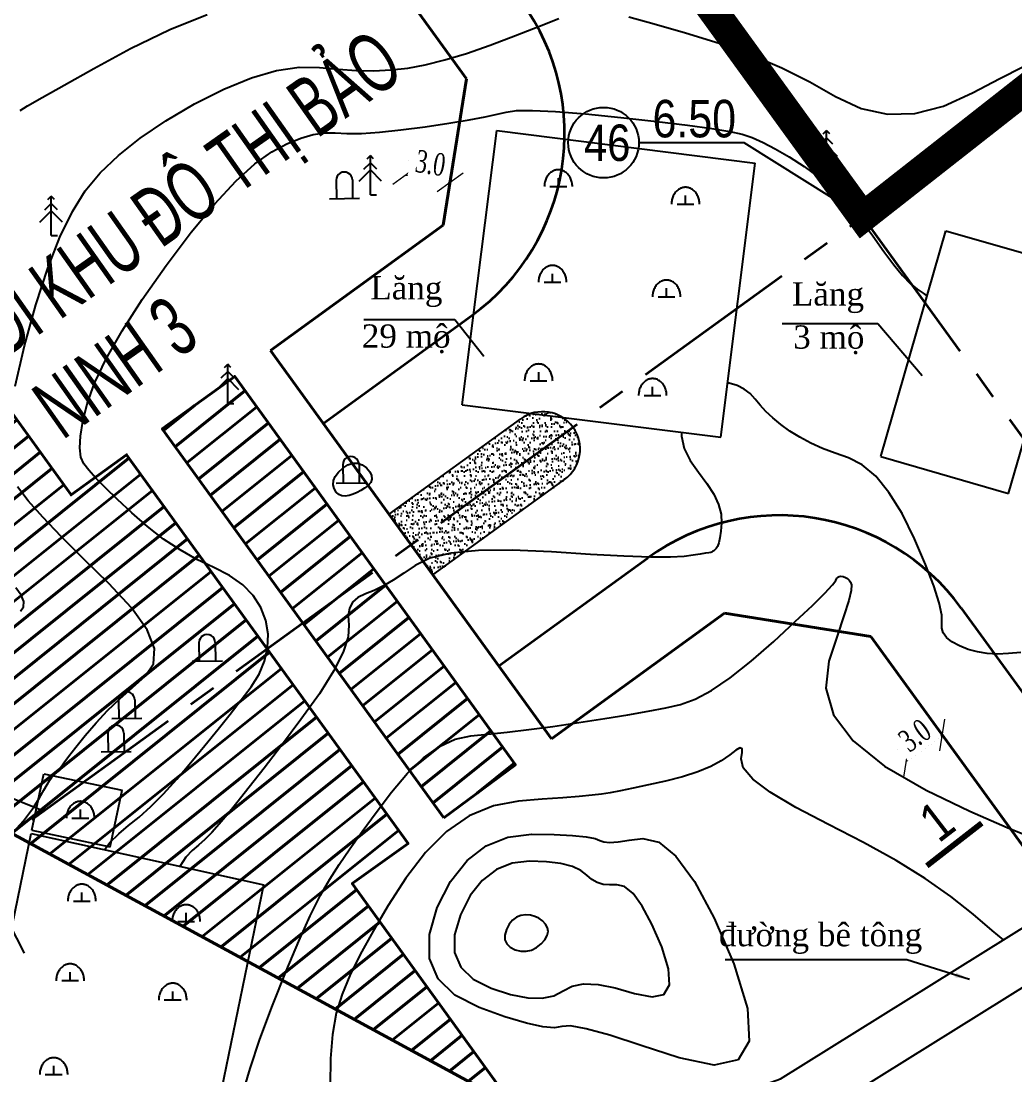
# Model space of a CAD drawing. Extents: x 22709 to 568895, y -41029 to 1932533.
# Drawn here: x 560835.7 to 560902.1, y 1930473.4 to 1930543.8 of the extents above; entities that cross this region are included whole.
import ezdxf

# ---------------------------------------------------------------- set-up
doc = ezdxf.new("R2010")
doc.units = ezdxf.units.MI
doc.header["$MEASUREMENT"] = 0
doc.header["$PDMODE"] = 1
for name, pattern in [('BORDER2', [0.875, 0.25, -0.125, 0.25, -0.125, 0, -0.125]), ('CENTER2', [1.125, 0.75, -0.125, 0.125, -0.125]), ('CONTINOUS', [0]), ('DASHED2', [0.375, 0.25, -0.125])]:
    doc.linetypes.add(name, pattern=pattern)
doc.layers.get('0').update_dxf_attribs({"color": 8, "linetype": 'CONTINUOUS'})
doc.layers.get('DEFPOINTS').update_dxf_attribs({"color": 8, "linetype": 'CONTINUOUS'})
for name, color, linetype in [('1-chieurong', 8, 'CONTINUOUS'), ('1-cotTK', 8, 'CONTINUOUS'), ('1-RANH GIOI QH DX', 8, 'BORDER2'), ('1-toado', 8, 'CONTINUOUS'), ('DIA VAT', 8, 'CONTINOUS'), ('DM CON', 8, 'CONTINUOUS'), ('HO TH', 8, 'CONTINUOUS'), ('lang mo', 8, 'CONTINUOUS'), ('LE DUONG', 8, 'CONTINUOUS'), ('MATCAT', 8, 'CONTINUOUS'), ('MO DL', 8, 'CONTINOUS'), ('PHI LAO', 8, 'CONTINUOUS')]:
    doc.layers.add(name, color=color, linetype=linetype)
for name, color, linetype, lineweight in [('10-TIM', 8, 'CENTER2', 35), ('170170170-MUI TEN', 8, 'CONTINOUS', 20), ('4-LE TRONG', 8, 'CONTINUOUS', 40), ('7-LE NGOAI', 8, 'CONTINUOUS', 35), ('7-TEXT', 8, 'CONTINUOUS', 0), ('84- CX DAI PHAN CACH', 8, 'CONTINUOUS', 50), ('D-S-DÂY ĐIỆN 1.5', 200, 'DASHED2', 40)]:
    doc.layers.add(name, color=color, linetype=linetype, lineweight=lineweight)
doc.styles.add('HELV', font='VHHELS.TTF')
doc.styles.add('HHH', font='VNTIMEI.TTF', dxfattribs={"height": 0.5})
doc.styles.add('K1', font='VHARIALN.TTF', dxfattribs={"height": 250})
doc.styles.add('L1', font='vntimeh.shx', dxfattribs={"width": 0.7})
doc.styles.get("Standard").update_dxf_attribs({"font": 'vntimeh.shx'})
doc.dimstyles.new('chieu rong', dxfattribs={"dimtxt": 1.5, "dimasz": 1.5, "dimexe": 1, "dimexo": 1, "dimgap": 0.3, "dimtad": 1, "dimdec": 1, "dimzin": 0, "dimdsep": 46, "dimtxsty": 'L1', "dimblk": 'OBLIQUE', "dimcen": 1, "dimclrd": 37, "dimclre": 37, "dimclrt": 7, "dimadec": 0, "dimazin": 0, "dimtfac": 1, "dimtdec": 1, "dimtofl": 0, "dimtmove": 2, "dimatfit": 3, "dimldrblk": 'ARCHTICK', "dimfxl": 1, "dimtfill": 1, "dimtolj": 1, "dimtzin": 0, "dimlwd": 5, "dimlwe": 5, "dimarcsym": 0})
doc.dimstyles.get("Standard").update_dxf_attribs({"dimtxt": 0.18, "dimasz": 0.18, "dimexe": 0.18, "dimexo": 0.0625, "dimgap": 0.09, "dimtad": 0, "dimtih": 1, "dimtoh": 1, "dimdec": 4, "dimzin": 0, "dimdsep": 46, "dimtxsty": 'Standard', "dimcen": 0.09, "dimadec": 0, "dimazin": 0, "dimtfac": 1, "dimtdec": 4, "dimtofl": 0, "dimtmove": 0, "dimatfit": 3, "dimfxl": 1, "dimtolj": 1, "dimtzin": 0, "dimarcsym": 0})
pattern_1 = [(45, (0, 0), (-0.44194173824, 0.44194173824), [])]

# ---------------------------------------------------------------- blocks, each defined once
blk = doc.blocks.new('mo dl')
at = {"layer": 'MO DL', "linetype": 'Continuous'}
for p, q in [((567245.326, 1932453.97), (567245.326, 1932452.739)), ((567246.405, 1932453.97), (567246.405, 1932452.739)), ((567244.863, 1932452.739), (567246.868, 1932452.739))]:
    blk.add_line(p, q, dxfattribs=at)
blk.add_ellipse((567245.865, 1932453.97), major_axis=(0.54, 0), ratio=0.999995, start_param=-0.000013, end_param=3.14158, dxfattribs=at)
blk = doc.blocks.new('PL')
at = {"layer": 'PHI LAO', "color": 250, "linetype": 'Continuous'}
blk.add_line((569625.727, 1929989.672), (569626.147, 1929989.672), dxfattribs=at)
for points in [[(569625.508, 1929992.078), (569625.727, 1929992.297)], [(569625.946, 1929992.078), (569625.727, 1929992.297)], [(569625.727, 1929989.672), (569625.727, 1929992.297)], [(569624.977, 1929990.575), (569625.727, 1929991.325)], [(569625.301, 1929991.387), (569625.727, 1929991.813)], [(569626.153, 1929991.387), (569625.727, 1929991.813)], [(569626.477, 1929990.575), (569625.727, 1929991.325)]]:
    blk.add_lwpolyline(points, dxfattribs=at)
blk = doc.blocks.new('MUI TEN')
at = {"layer": '170170170-MUI TEN', "lineweight": 40}
h = blk.add_hatch(dxfattribs=at)
h.set_pattern_fill('ANSI31', color=256, scale=5, style=0)
h.set_pattern_definition(pattern_1)
h.paths.add_polyline_path([(563143.471, 1934865.752), (563145.059, 1934867.194), (563150.826, 1934860.84), (563145.913, 1934877.861), (563129.201, 1934884.665), (563134.968, 1934878.312), (563133.379, 1934876.87)])
h = blk.add_hatch(dxfattribs=at)
h.set_pattern_fill('ANSI31', color=256, scale=5, style=0)
h.set_pattern_definition(pattern_1)
h.paths.add_polyline_path([(563130.291, 1934874.067), (563132.35, 1934875.936), (563142.442, 1934864.818), (563140.383, 1934862.949)])
at = {"layer": '4-LE TRONG'}
blk.add_line((563129.272, 1934873.121), (563139.353, 1934862.014), dxfattribs=at)
at = {"layer": '4-LE TRONG', "flags": 128}
for points in [[(563129.202, 1934884.664), (563145.915, 1934877.861), (563150.826, 1934860.841), (563145.062, 1934867.192), (563143.471, 1934865.75), (563133.372, 1934876.876), (563134.968, 1934878.313), (563129.202, 1934884.664)], [(563132.349, 1934875.954), (563130.302, 1934874.056), (563140.378, 1934862.944), (563142.45, 1934864.824), (563132.349, 1934875.954)]]:
    blk.add_lwpolyline(points, dxfattribs=at)
blk = doc.blocks.new('cvnfgj')
at = {"layer": '1-cotTK', "lineweight": -3}
h = blk.add_hatch(dxfattribs=at)
h.set_pattern_fill('ANSI31', scale=0.1, style=0)
h.set_pattern_definition([(45, (561075.492941, 1927460.097698), (-0.008838834765, 0.008838834765), [])])
edge = h.paths.add_edge_path()
edge.add_arc((568402.561, 1930175.794), 0.43, 0, 360)
at = {"layer": '1-cotTK', "color": 7, "lineweight": -3}
blk.add_circle((568402.561, 1930175.794, -28.474), 0.43, dxfattribs=at)
blk = doc.blocks.new('_Oblique')
at = {"color": 0, "linetype": 'ByBlock', "lineweight": -2}
blk.add_line((-0.5, -0.5), (0.5, 0.5), dxfattribs=at)
blk = doc.blocks.new('*D80')
at = {"layer": '1-chieurong', "color": 37, "lineweight": 5, "transparency": 16777216}
for p, q in [((568252.423, 1930484.421), (568252.423, 1930484.421)), ((568250.581, 1930481.85), (568253.01, 1930483.611)), ((568249.994, 1930482.66), (568249.994, 1930482.66))]:
    blk.add_line(p, q, dxfattribs=at)
at = {"layer": '1-chieurong', "color": 37, "lineweight": 5, "transparency": 16777216, "xscale": 1.5, "yscale": 1.5, "zscale": 1.5}
for p, rotation in [((568253.01, 1930483.611), 35.94216199228197), ((568250.581, 1930481.85), 215.942161992282)]:
    blk.add_blockref('_Oblique', p, dxfattribs=dict(at, rotation=rotation))
at = {"layer": '1-chieurong', "color": 7, "lineweight": -3, "transparency": 16777216, "insert": (568251.179, 1930483.581), "char_height": 1.5, "attachment_point": 5, "rotation": 35.94216, "style": 'L1', "bg_fill": 3, "box_fill_scale": 1.25, "bg_fill_color": 9, "bg_fill_true_color": 13158600, "bg_fill_transparency": 0}
blk.add_mtext('\\A1;3.0', dxfattribs=at)
at = {"layer": 'DEFPOINTS', "color": 0, "lineweight": -3, "transparency": 16777216}
for p in [(568253.01, 1930483.611), (568253.01, 1930483.611), (568250.581, 1930481.85)]:
    blk.add_point(p, dxfattribs=at)
blk = doc.blocks.new('_ARCHTICK')
at = {"color": 0, "linetype": 'ByBlock', "const_width": 0.15}
blk.add_lwpolyline([(-0.5, -0.5), (0.5, 0.5)], dxfattribs=at)
blk = doc.blocks.new('*D120')
at = {"layer": '1-chieurong', "color": 37, "lineweight": 5, "transparency": 16777216}
for p, q in [((568217.337, 1930521.988), (568217.337, 1930521.988)), ((568220.3, 1930521.515), (568220.3, 1930521.515)), ((568217.18, 1930521), (568220.143, 1930520.528))]:
    blk.add_line(p, q, dxfattribs=at)
at = {"layer": '1-chieurong', "color": 37, "lineweight": 5, "transparency": 16777216, "xscale": 1.5, "yscale": 1.5, "zscale": 1.5}
for p, rotation in [((568217.18, 1930521), 170.9421619895109), ((568220.143, 1930520.528), 350.9421619895109)]:
    blk.add_blockref('_Oblique', p, dxfattribs=dict(at, rotation=rotation))
at = {"layer": '1-chieurong', "color": 7, "lineweight": -3, "transparency": 16777216, "insert": (568218.827, 1930521.801), "char_height": 1.5, "attachment_point": 5, "rotation": 350.94216, "style": 'L1', "bg_fill": 3, "box_fill_scale": 1.25, "bg_fill_color": 9, "bg_fill_true_color": 13158600, "bg_fill_transparency": 0}
blk.add_mtext('\\A1;3.0', dxfattribs=at)
at = {"layer": 'DEFPOINTS', "color": 0, "lineweight": -3, "transparency": 16777216}
for p in [(568217.18, 1930521), (568220.143, 1930520.528), (568220.143, 1930520.528)]:
    blk.add_point(p, dxfattribs=at)
blk = doc.blocks.new('tmb')
at = {"layer": '84- CX DAI PHAN CACH', "lineweight": -3}
h = blk.add_hatch(dxfattribs=at)
h.set_pattern_fill('AR-SAND', color=256, scale=0.3, style=0)
h.set_pattern_definition([(37.5, (561075.49294, 1927460.0977), (-0.018898007, 0.57804713), [0, -0.456, 0, -0.51, 0, -0.4875]), (7.5, (561075.49294, 1927460.0977), (0.53093301, 0.84664382), [0, -0.246, 0, -0.411, 0, -0.1575]), (327.5, (561075.12394, 1927460.0977), (0.93424256, 0.001697716), [0, -0.15, 0, -0.54, 0, -0.705]), (317.5, (561075.12394, 1927460.0977), (0.90183798, 0.26330267), [0, -0.075, 0, -0.354, 0, -0.405])])
h.paths.add_polyline_path([(568224.854, 1930504.726), (568216.058, 1930498.349), (568218.99, 1930494.299), (568227.789, 1930500.678, 1)])
at = {"layer": '1-cotTK', "lineweight": -3, "ltscale": 15, "flags": 128}
blk.add_lwpolyline([(568247.697, 1930518.199), (568239.787, 1930523.167), (568232.745, 1930523.167)], dxfattribs=at)
at = {"layer": '1-RANH GIOI QH DX', "linetype": 'DASHED2', "ltscale": 30, "const_width": 2}
blk.add_lwpolyline([(568411.678, 1930949.543), (568385.601, 1930982.494), (568352.821, 1931025.773), (568320.86, 1931069.918), (568234.454, 1931189.276), (567924.026, 1930964.64), (568247.697, 1930518.199), (568559.192, 1930762.669), (568544.947, 1930780.727), (568483.932, 1930858.072), (568469.374, 1930876.529)], close=True, dxfattribs=at)
at = {"layer": '1-toado'}
blk.add_circle((568230.388, 1930523.167), 2.357, dxfattribs=at)
at = {"layer": '10-TIM', "ltscale": 15}
for p, q in [((567930.626, 1930955.536), (568276.416, 1930478.587)), ((568247.697, 1930518.199), (568583.134, 1930781.459)), ((568192.195, 1930477.96), (568247.697, 1930518.199))]:
    blk.add_line(p, q, dxfattribs=at)
at = {"layer": '4-LE TRONG'}
for p, q in [((568172.598, 1930594.525), (568221.243, 1930527.428)), ((568221.243, 1930527.428), (568219.684, 1930517.652)), ((568208.143, 1930509.285), (568219.684, 1930517.652)), ((568226.905, 1930483.362), (568238.467, 1930491.745)), ((568238.467, 1930491.745), (568248.243, 1930490.186)), ((568248.243, 1930490.186), (568263.462, 1930469.195))]:
    blk.add_line(p, q, dxfattribs=at)
at = {"layer": '7-LE NGOAI'}
for p, q in [((568211.661, 1930504.425), (568221.587, 1930511.621)), ((568223.387, 1930488.223), (568233.326, 1930495.429))]:
    blk.add_line(p, q, dxfattribs=at)
at = {"layer": '7-LE NGOAI', "lineweight": -3}
for p, q in [((568216.058, 1930498.349), (568224.854, 1930504.726)), ((568218.99, 1930494.299), (568227.789, 1930500.678))]:
    blk.add_line(p, q, dxfattribs=at)
at = {"layer": '7-LE NGOAI', "ltscale": 0.5}
blk.add_line((568254.275, 1930492.089), (568268.32, 1930472.717), dxfattribs=at)
at = {"layer": '7-LE NGOAI'}
blk.add_arc((568212.782, 1930523.765), 15, 305.94216, 35.94216, dxfattribs=at)
at = {"layer": '7-LE NGOAI', "lineweight": -3}
blk.add_arc((568226.321, 1930502.702), 2.5, 305.94216, 125.94216, dxfattribs=at)
at = {"layer": '7-LE NGOAI', "ltscale": 0.5}
blk.add_arc((568242.131, 1930483.284), 15, 35.94216, 125.94216, dxfattribs=at)
at = {"layer": 'DM CON'}
for points, elevation in [([(568191.449, 1930491.881), (568191.646, 1930492.167), (568191.667, 1930492.52), (568191.499, 1930492.946), (568191.141, 1930493.448)], 8), ([(568191.417, 1930525.318), (568191.913, 1930525.619), (568192.884, 1930526.179), (568194.365, 1930527.013), (568196.352, 1930528.118), (568198.798, 1930529.448), (568201.414, 1930530.736), (568203.913, 1930531.717)], 8), ([(568190.528, 1930476.653), (568191.65, 1930477.889), (568192.32, 1930478.779), (568192.713, 1930479.425), (568193.005, 1930479.931), (568193.229, 1930480.315), (568193.388, 1930480.581), (568193.491, 1930480.738), (568193.567, 1930480.835), (568193.649, 1930480.922), (568193.741, 1930481.006), (568193.844, 1930481.091), (568193.954, 1930481.173), (568194.052, 1930481.246), (568194.117, 1930481.302), (568194.147, 1930481.34), (568194.143, 1930481.363), (568194.118, 1930481.384), (568194.154, 1930481.485), (568194.329, 1930481.748), (568194.656, 1930482.186), (568195.138, 1930482.799), (568195.766, 1930483.572), (568196.491, 1930484.416), (568197.267, 1930485.241), (568198.082, 1930486.032), (568198.929, 1930486.79), (568199.763, 1930487.533), (568200.337, 1930488.367), (568200.399, 1930489.397), (568199.909, 1930490.642), (568198.869, 1930492.1), (568197.337, 1930493.74), (568195.656, 1930495.387), (568194.166, 1930496.867), (568192.927, 1930498.15), (568191.95, 1930499.239), (568191.236, 1930500.179)], 8.5), ([(568191.088, 1930506.906), (568191.709, 1930509.606), (568192.472, 1930512.344), (568193.27, 1930514.782), (568194.082, 1930516.863), (568194.911, 1930518.581), (568195.77, 1930519.96), (568196.76, 1930521.155), (568197.98, 1930522.318), (568199.444, 1930523.474), (568201.151, 1930524.626), (568203.072, 1930525.754), (568205.035, 1930526.748), (568206.869, 1930527.497), (568208.544, 1930527.982), (568210.056, 1930528.204), (568211.415, 1930528.186), (568212.672, 1930528.068), (568213.882, 1930527.989), (568215.054, 1930527.974), (568216.191, 1930528.026), (568217.308, 1930528.151), (568218.48, 1930528.366), (568219.784, 1930528.691), (568221.232, 1930529.129), (568222.821, 1930529.676), (568224.515, 1930530.316), (568226.107, 1930530.945), (568227.391, 1930531.459)], 8.5), ([(568232.076, 1930531.577), (568233.767, 1930531.107), (568235.865, 1930530.514), (568238.119, 1930529.816), (568240.273, 1930529.032), (568242.287, 1930528.166), (568244.154, 1930527.224), (568245.89, 1930526.246), (568247.59, 1930525.451), (568249.349, 1930525.062), (568251.182, 1930525.114), (568253.088, 1930525.606), (568255.038, 1930526.486), (568256.861, 1930527.459), (568258.389, 1930528.224)], 8.5), ([(568197.051, 1930475.954), (568197.419, 1930476.425), (568198.002, 1930477.016), (568198.654, 1930477.557), (568199.371, 1930478.135), (568200.148, 1930478.838), (568200.986, 1930479.68), (568201.881, 1930480.661), (568202.826, 1930481.766), (568203.765, 1930482.906), (568204.644, 1930483.992), (568205.454, 1930485.007), (568206.191, 1930485.951), (568206.848, 1930486.829), (568207.383, 1930487.682), (568207.753, 1930488.547), (568207.952, 1930489.433), (568207.977, 1930490.338), (568207.827, 1930491.255), (568207.498, 1930492.136), (568206.984, 1930492.933), (568206.285, 1930493.64), (568205.403, 1930494.256), (568204.353, 1930494.796), (568203.223, 1930495.341), (568202.099, 1930495.971), (568200.996, 1930496.7), (568199.919, 1930497.528), (568198.878, 1930498.438), (568197.928, 1930499.333), (568197.127, 1930500.116), (568196.483, 1930500.77), (568195.999, 1930501.297), (568195.67, 1930501.719), (568195.478, 1930502.169), (568195.405, 1930502.778), (568195.448, 1930503.57), (568195.608, 1930504.549), (568195.898, 1930505.721), (568196.392, 1930507.107), (568197.163, 1930508.73), (568198.225, 1930510.593), (568199.573, 1930512.688), (568201.176, 1930514.973), (568202.851, 1930517.19), (568204.414, 1930519.082), (568205.833, 1930520.605), (568207.104, 1930521.754), (568208.23, 1930522.547), (568209.241, 1930523.083), (568210.162, 1930523.464), (568211.001, 1930523.708), (568211.762, 1930523.82), (568212.467, 1930523.814), (568213.246, 1930523.777), (568214.227, 1930523.791), (568215.431, 1930523.871), (568216.857, 1930524.019), (568218.469, 1930524.229), (568220.055, 1930524.462), (568221.404, 1930524.683), (568222.481, 1930524.883), (568223.289, 1930525.062), (568223.881, 1930525.213), (568224.564, 1930525.311), (568225.649, 1930525.325), (568227.187, 1930525.252), (568229.175, 1930525.092), (568231.552, 1930524.854), (568233.948, 1930524.586), (568235.991, 1930524.335), (568237.62, 1930524.111), (568238.829, 1930523.913), (568239.656, 1930523.73), (568240.32, 1930523.507), (568241.042, 1930523.185), (568241.858, 1930522.755), (568242.775, 1930522.215), (568243.78, 1930521.567), (568244.807, 1930520.818), (568245.789, 1930519.977), (568246.713, 1930519.046), (568247.577, 1930518.028), (568248.381, 1930516.942), (568249.116, 1930515.901), (568249.776, 1930515.013), (568250.36, 1930514.299), (568250.87, 1930513.758), (568251.323, 1930513.377), (568251.809, 1930513.071), (568252.008, 1930512.968)], 9), ([(568258.256, 1930489.111), (568257.424, 1930489.046), (568256.696, 1930489.018), (568256.011, 1930489.053), (568255.358, 1930489.157), (568254.737, 1930489.329), (568254.155, 1930489.566), (568253.658, 1930489.842), (568253.292, 1930490.133), (568253.065, 1930490.436), (568252.972, 1930490.753), (568252.991, 1930491.106), (568252.984, 1930491.625), (568252.81, 1930492.437), (568252.447, 1930493.564), (568251.893, 1930495.001), (568251.16, 1930496.702), (568250.321, 1930498.396), (568249.451, 1930499.811), (568248.562, 1930500.902), (568247.658, 1930501.664), (568246.743, 1930502.125), (568245.85, 1930502.436), (568245.008, 1930502.754), (568244.222, 1930503.104), (568243.494, 1930503.491), (568242.825, 1930503.912), (568242.221, 1930504.348), (568241.689, 1930504.782), (568241.23, 1930505.21), (568240.842, 1930505.63), (568240.514, 1930506.039), (568240.184, 1930506.408), (568239.79, 1930506.71), (568239.32, 1930506.942), (568238.776, 1930507.1), (568238.671, 1930507.113)], 9.5), ([(568235.59, 1930503.821), (568235.589, 1930503.558), (568235.781, 1930502.746), (568236.165, 1930501.947), (568236.718, 1930501.163), (568237.296, 1930500.405), (568237.754, 1930499.684), (568238.069, 1930498.999), (568238.238, 1930498.354), (568238.269, 1930497.752), (568238.223, 1930497.219), (568238.158, 1930496.782), (568238.083, 1930496.444), (568238.001, 1930496.205), (568237.913, 1930496.061), (568237.826, 1930495.974), (568237.746, 1930495.909), (568237.675, 1930495.86), (568237.611, 1930495.827), (568237.545, 1930495.805), (568237.425, 1930495.783), (568237.196, 1930495.746), (568236.85, 1930495.692), (568236.381, 1930495.622), (568235.765, 1930495.542), (568234.86, 1930495.485), (568233.526, 1930495.486), (568231.741, 1930495.55), (568229.512, 1930495.674), (568226.901, 1930495.844), (568224.282, 1930495.964), (568222.025, 1930495.941), (568220.194, 1930495.758), (568218.795, 1930495.417), (568217.801, 1930494.935), (568217.041, 1930494.412), (568216.346, 1930493.952), (568215.688, 1930493.57), (568215.063, 1930493.268), (568214.477, 1930493.034), (568213.981, 1930492.795), (568213.623, 1930492.477), (568213.411, 1930492.068), (568213.341, 1930491.563), (568213.379, 1930490.952), (568213.331, 1930490.167), (568213.002, 1930489.146), (568212.361, 1930487.876), (568211.408, 1930486.363), (568210.177, 1930484.642), (568208.876, 1930482.919), (568207.711, 1930481.401), (568206.719, 1930480.124), (568205.904, 1930479.09), (568205.256, 1930478.29), (568204.714, 1930477.652), (568204.218, 1930477.108), (568203.756, 1930476.643), (568203.327, 1930476.252), (568202.922, 1930475.907), (568202.498, 1930475.449), (568202.092, 1930474.841)], 9.5), ([(568206.312, 1930459.753), (568206.775, 1930461.34), (568207.438, 1930463.29), (568208.283, 1930465.554), (568209.189, 1930467.838), (568210.035, 1930469.85), (568210.801, 1930471.543), (568211.485, 1930472.911), (568212.102, 1930473.987), (568212.73, 1930474.956), (568213.448, 1930476.004), (568214.271, 1930477.163), (568215.198, 1930478.433), (568216.222, 1930479.787), (568217.294, 1930481.061), (568218.364, 1930482.09), (568219.423, 1930482.846), (568220.474, 1930483.328), (568221.527, 1930483.559), (568222.658, 1930483.673), (568223.941, 1930483.804), (568225.387, 1930483.975), (568226.995, 1930484.19), (568228.739, 1930484.444), (568230.465, 1930484.711), (568232.019, 1930484.964), (568233.377, 1930485.2), (568234.538, 1930485.42), (568235.528, 1930485.646), (568236.496, 1930485.995), (568237.592, 1930486.585), (568238.841, 1930487.434), (568240.241, 1930488.539), (568241.76, 1930489.863), (568243.194, 1930491.181), (568244.344, 1930492.27), (568245.174, 1930493.092), (568245.684, 1930493.643), (568245.897, 1930493.938), (568245.962, 1930494.078), (568246.028, 1930494.161), (568246.119, 1930494.206), (568246.239, 1930494.214), (568246.386, 1930494.187), (568246.539, 1930494.131), (568246.676, 1930494.052), (568246.794, 1930493.948), (568246.891, 1930493.817), (568246.956, 1930493.636), (568246.934, 1930493.271), (568246.766, 1930492.59), (568246.445, 1930491.571), (568245.982, 1930490.214), (568245.444, 1930488.548), (568245.233, 1930486.737), (568245.748, 1930484.949), (568247.055, 1930483.212), (568249.15, 1930481.535), (568251.938, 1930479.937), (568254.855, 1930478.533), (568257.338, 1930477.436), (568259.292, 1930476.664)], 10.5), ([(568257.106, 1930469.94), (568256.351, 1930470.564), (568255.073, 1930471.644), (568253.59, 1930472.822), (568251.876, 1930474.02), (568249.928, 1930475.226), (568247.754, 1930476.435), (568245.411, 1930477.637), (568243.224, 1930478.774), (568241.519, 1930479.787), (568240.351, 1930480.666), (568239.721, 1930481.409), (568239.581, 1930482.012), (568239.647, 1930482.449), (568239.636, 1930482.695), (568239.497, 1930482.746), (568239.223, 1930482.605), (568238.811, 1930482.287), (568238.253, 1930481.887), (568237.542, 1930481.501), (568236.677, 1930481.145), (568235.663, 1930480.821), (568234.521, 1930480.53), (568233.382, 1930480.276), (568232.376, 1930480.063), (568231.523, 1930479.891), (568230.824, 1930479.76), (568230.248, 1930479.666), (568229.621, 1930479.589), (568228.768, 1930479.51), (568227.66, 1930479.425), (568226.296, 1930479.329), (568224.702, 1930479.195), (568223.026, 1930478.871), (568221.418, 1930478.205), (568219.905, 1930477.171), (568218.492, 1930475.772), (568217.184, 1930474.046), (568216.008, 1930472.216), (568214.991, 1930470.506), (568214.138, 1930468.954), (568213.45, 1930467.561), (568212.922, 1930466.304), (568212.538, 1930465.037), (568212.28, 1930463.612), (568212.143, 1930462.007), (568212.122, 1930460.222)], 11)]:
    blk.add_lwpolyline(points, dxfattribs=dict(at, elevation=elevation))
for points, elevation in [([(568213.314, 1930501.648), (568213.647, 1930501.762), (568213.966, 1930501.765), (568214.268, 1930501.655), (568214.547, 1930501.444), (568214.767, 1930501.184), (568214.891, 1930500.932), (568214.913, 1930500.696), (568214.834, 1930500.479), (568214.66, 1930500.28), (568214.43, 1930500.102), (568214.183, 1930499.944), (568213.927, 1930499.808), (568213.662, 1930499.693), (568213.392, 1930499.605), (568213.133, 1930499.562), (568212.902, 1930499.585), (568212.7, 1930499.678), (568212.53, 1930499.839), (568212.396, 1930500.066), (568212.326, 1930500.329), (568212.347, 1930500.602), (568212.464, 1930500.879), (568212.675, 1930501.158), (568212.974, 1930501.43)], 9), ([(568234.075, 1930476.449), (568235.223, 1930475.51), (568236.457, 1930473.818), (568237.766, 1930471.383), (568239.079, 1930468.325), (568239.997, 1930465.352), (568240.119, 1930463.174), (568239.379, 1930461.909), (568237.783, 1930461.563), (568235.431, 1930462.054), (568232.91, 1930462.886), (568230.812, 1930463.562), (568229.234, 1930463.996), (568228.184, 1930464.179), (568227.6, 1930464.14), (568227.11, 1930464.063), (568226.343, 1930464.129), (568225.237, 1930464.37), (568223.791, 1930464.793), (568222.07, 1930465.404), (568220.456, 1930466.237), (568219.332, 1930467.328), (568218.762, 1930468.681), (568218.753, 1930470.287), (568219.279, 1930472.1), (568220.175, 1930473.839), (568221.278, 1930475.224), (568222.557, 1930476.208), (568224.003, 1930476.787), (568225.579, 1930476.987), (568227.08, 1930476.971), (568228.305, 1930476.902), (568229.218, 1930476.808), (568229.819, 1930476.695), (568230.144, 1930476.571), (568230.399, 1930476.473), (568230.792, 1930476.443), (568231.359, 1930476.483), (568232.104, 1930476.586), (568233.022, 1930476.691)], 11.5), ([(568224.291, 1930475.046), (568223.229, 1930474.622), (568222.289, 1930473.901), (568221.48, 1930472.884), (568220.822, 1930471.607), (568220.436, 1930470.277), (568220.442, 1930469.097), (568220.861, 1930468.105), (568221.687, 1930467.305), (568222.878, 1930466.699), (568224.179, 1930466.287), (568225.333, 1930466.068), (568226.298, 1930466.041), (568227.072, 1930466.201), (568227.68, 1930466.522), (568228.287, 1930466.839), (568229.058, 1930466.991), (568230.018, 1930466.952), (568231.166, 1930466.724), (568232.457, 1930466.354), (568233.629, 1930466.118), (568234.42, 1930466.291), (568234.786, 1930466.917), (568234.726, 1930467.996), (568234.272, 1930469.467), (568233.622, 1930470.98), (568232.974, 1930472.186), (568232.363, 1930473.023), (568231.794, 1930473.489), (568231.268, 1930473.615), (568230.787, 1930473.597), (568230.351, 1930473.633), (568229.958, 1930473.755), (568229.608, 1930473.968), (568229.281, 1930474.261), (568228.88, 1930474.569), (568228.303, 1930474.826), (568227.535, 1930475.02), (568226.577, 1930475.146), (568225.451, 1930475.188)], 12), ([(568224.864, 1930471.568), (568224.571, 1930471.452), (568224.312, 1930471.253), (568224.09, 1930470.973), (568223.908, 1930470.622), (568223.802, 1930470.255), (568223.804, 1930469.93), (568223.919, 1930469.657), (568224.147, 1930469.438), (568224.479, 1930469.274), (568224.858, 1930469.181), (568225.229, 1930469.173), (568225.582, 1930469.251), (568225.914, 1930469.416), (568226.219, 1930469.659), (568226.466, 1930469.94), (568226.621, 1930470.218), (568226.678, 1930470.487), (568226.638, 1930470.744), (568226.506, 1930470.987), (568226.309, 1930471.201), (568226.074, 1930471.372), (568225.807, 1930471.497), (568225.509, 1930471.575), (568225.186, 1930471.604)], 13)]:
    blk.add_lwpolyline(points, close=True, dxfattribs=dict(at, elevation=elevation))
at = {"layer": 'HO TH', "linetype": 'Continuous'}
for p, q in [((568212.976, 1930501.661, 8.949), (568212.994, 1930500.429, 8.949)), ((568214.055, 1930501.677, 8.949), (568214.073, 1930500.445, 8.949)), ((568212.531, 1930500.423, 8.949), (568214.536, 1930500.452, 8.949)), ((568203.366, 1930489.773, 8.608), (568203.384, 1930488.541, 8.608)), ((568204.446, 1930489.789, 8.608), (568204.464, 1930488.557, 8.608)), ((568202.922, 1930488.535, 8.608), (568204.927, 1930488.564, 8.608)), ((568198, 1930485.947), (568198.018, 1930484.716)), ((568199.079, 1930485.963), (568199.097, 1930484.732)), ((568197.555, 1930484.709), (568199.56, 1930484.738)), ((568197.275, 1930483.72), (568197.293, 1930482.489)), ((568198.355, 1930483.736), (568198.373, 1930482.505)), ((568196.831, 1930482.482), (568198.836, 1930482.511))]:
    blk.add_line(p, q, dxfattribs=at)
for centre in [(568213.516, 1930501.669, 8.949), (568203.906, 1930489.781, 8.608), (568198.54, 1930485.955), (568197.815, 1930483.728)]:
    blk.add_ellipse(centre, major_axis=(0.54, 0.008), ratio=0.999995, start_param=-0.000013, end_param=3.14158, dxfattribs=at)
at = {"layer": 'lang mo'}
for p, q in [((568220.955, 1930505.663, 9.121), (568223.26, 1930523.982, 9.121)), ((568223.26, 1930523.982, 9.121), (568240.52, 1930521.81, 9.141)), ((568238.215, 1930503.491, 9.141), (568240.52, 1930521.81, 9.141)), ((568227.371, 1930520.236), (568227.371, 1930520.806)), ((568226.801, 1930520.236), (568227.926, 1930520.236)), ((568235.863, 1930519.066), (568235.863, 1930519.636)), ((568235.293, 1930519.066), (568236.418, 1930519.066)), ((568248.898, 1930502.2, 9.413), (568253.255, 1930517.285, 8.821)), ((568253.255, 1930517.285, 8.821), (568261.79, 1930514.82, 8.821)), ((568226.981, 1930513.849), (568226.981, 1930514.419)), ((568257.433, 1930499.735, 9.413), (568261.79, 1930514.82, 8.821)), ((568226.411, 1930513.849), (568227.536, 1930513.849)), ((568234.024, 1930512.874), (568235.149, 1930512.874)), ((568234.594, 1930512.874), (568234.594, 1930513.444)), ((568226.054, 1930507.267), (568226.054, 1930507.837)), ((568225.484, 1930507.267), (568226.609, 1930507.267)), ((568233.667, 1930506.292), (568233.667, 1930506.862)), ((568233.097, 1930506.292), (568234.222, 1930506.292)), ((568220.955, 1930505.663, 9.121), (568238.215, 1930503.491, 9.141)), ((568248.898, 1930502.2, 9.413), (568257.433, 1930499.735, 9.413)), ((568192.21, 1930477.255), (568193.008, 1930481.026)), ((568193.008, 1930481.026), (568198.24, 1930479.919)), ((568197.442, 1930476.148), (568198.24, 1930479.919)), ((568195.455, 1930478.062), (568195.455, 1930478.632)), ((568194.885, 1930478.062), (568196.01, 1930478.062)), ((568188.701, 1930460.244), (568192.153, 1930477.035)), ((568192.153, 1930477.035), (568207.688, 1930473.606)), ((568192.21, 1930477.255), (568197.442, 1930476.148)), ((568204.236, 1930456.815), (568207.688, 1930473.606)), ((568195.548, 1930472.526), (568195.548, 1930473.096)), ((568194.978, 1930472.526), (568196.103, 1930472.526)), ((568202.517, 1930471.157), (568202.517, 1930471.727)), ((568201.947, 1930471.157), (568203.072, 1930471.157)), ((568194.765, 1930467.206), (568194.765, 1930467.776)), ((568194.195, 1930467.206), (568195.32, 1930467.206)), ((568201.616, 1930465.916), (568201.616, 1930466.486)), ((568201.046, 1930465.916), (568202.171, 1930465.916)), ((568193.668, 1930460.94), (568193.668, 1930461.51)), ((568193.098, 1930460.94), (568194.223, 1930460.94))]:
    blk.add_line(p, q, dxfattribs=at)
for points in [[(568228.306, 1930520.232), (568228.304, 1930520.306), (568228.298, 1930520.379), (568228.288, 1930520.452), (568228.274, 1930520.523), (568228.257, 1930520.593), (568228.235, 1930520.663), (568228.21, 1930520.729), (568228.181, 1930520.794), (568228.148, 1930520.857), (568228.113, 1930520.917), (568228.074, 1930520.973), (568228.032, 1930521.028), (568227.987, 1930521.078), (568227.94, 1930521.124), (568227.889, 1930521.168), (568227.838, 1930521.206), (568227.784, 1930521.241), (568227.727, 1930521.272), (568227.685, 1930521.291), (568227.641, 1930521.309), (568227.597, 1930521.323), (568227.552, 1930521.336), (568227.506, 1930521.345), (568227.461, 1930521.352), (568227.415, 1930521.356), (568227.369, 1930521.357), (568227.323, 1930521.356), (568227.277, 1930521.352), (568227.231, 1930521.345), (568227.186, 1930521.336), (568227.14, 1930521.323), (568227.096, 1930521.309), (568227.052, 1930521.291), (568227.01, 1930521.272), (568226.953, 1930521.241), (568226.899, 1930521.206), (568226.848, 1930521.168), (568226.797, 1930521.124), (568226.75, 1930521.078), (568226.706, 1930521.028), (568226.663, 1930520.973), (568226.624, 1930520.917), (568226.589, 1930520.857), (568226.556, 1930520.794), (568226.528, 1930520.729), (568226.503, 1930520.663), (568226.481, 1930520.593), (568226.463, 1930520.523), (568226.449, 1930520.452), (568226.439, 1930520.379), (568226.433, 1930520.306), (568226.431, 1930520.232)], [(568236.797, 1930519.062), (568236.795, 1930519.136), (568236.789, 1930519.209), (568236.779, 1930519.282), (568236.766, 1930519.353), (568236.748, 1930519.423), (568236.726, 1930519.493), (568236.701, 1930519.559), (568236.672, 1930519.624), (568236.639, 1930519.687), (568236.604, 1930519.746), (568236.565, 1930519.803), (568236.523, 1930519.858), (568236.479, 1930519.907), (568236.431, 1930519.954), (568236.381, 1930519.997), (568236.329, 1930520.036), (568236.275, 1930520.071), (568236.219, 1930520.101), (568236.176, 1930520.121), (568236.133, 1930520.138), (568236.088, 1930520.153), (568236.043, 1930520.165), (568235.998, 1930520.175), (568235.952, 1930520.182), (568235.906, 1930520.186), (568235.86, 1930520.187), (568235.814, 1930520.186), (568235.768, 1930520.182), (568235.722, 1930520.175), (568235.677, 1930520.165), (568235.632, 1930520.153), (568235.587, 1930520.138), (568235.544, 1930520.121), (568235.501, 1930520.101), (568235.445, 1930520.071), (568235.391, 1930520.036), (568235.339, 1930519.997), (568235.289, 1930519.954), (568235.241, 1930519.907), (568235.197, 1930519.858), (568235.155, 1930519.803), (568235.116, 1930519.746), (568235.08, 1930519.687), (568235.048, 1930519.624), (568235.019, 1930519.559), (568234.994, 1930519.493), (568234.972, 1930519.423), (568234.954, 1930519.353), (568234.94, 1930519.282), (568234.93, 1930519.209), (568234.924, 1930519.136), (568234.922, 1930519.062)], [(568227.916, 1930513.845), (568227.914, 1930513.918), (568227.908, 1930513.992), (568227.898, 1930514.064), (568227.884, 1930514.136), (568227.866, 1930514.206), (568227.844, 1930514.276), (568227.819, 1930514.342), (568227.79, 1930514.407), (568227.758, 1930514.47), (568227.722, 1930514.529), (568227.684, 1930514.586), (568227.641, 1930514.64), (568227.597, 1930514.69), (568227.55, 1930514.737), (568227.499, 1930514.78), (568227.448, 1930514.819), (568227.393, 1930514.854), (568227.337, 1930514.884), (568227.294, 1930514.904), (568227.251, 1930514.921), (568227.206, 1930514.936), (568227.161, 1930514.948), (568227.116, 1930514.958), (568227.07, 1930514.965), (568227.024, 1930514.969), (568226.978, 1930514.97), (568226.932, 1930514.969), (568226.886, 1930514.965), (568226.841, 1930514.958), (568226.795, 1930514.948), (568226.75, 1930514.936), (568226.706, 1930514.921), (568226.662, 1930514.904), (568226.619, 1930514.884), (568226.563, 1930514.854), (568226.509, 1930514.819), (568226.457, 1930514.78), (568226.407, 1930514.737), (568226.36, 1930514.69), (568226.315, 1930514.64), (568226.273, 1930514.586), (568226.234, 1930514.529), (568226.199, 1930514.47), (568226.166, 1930514.407), (568226.137, 1930514.342), (568226.112, 1930514.276), (568226.09, 1930514.206), (568226.073, 1930514.136), (568226.059, 1930514.064), (568226.049, 1930513.992), (568226.043, 1930513.918), (568226.041, 1930513.845)], [(568235.529, 1930512.87), (568235.527, 1930512.943), (568235.521, 1930513.017), (568235.511, 1930513.089), (568235.497, 1930513.161), (568235.479, 1930513.231), (568235.457, 1930513.3), (568235.432, 1930513.367), (568235.403, 1930513.432), (568235.371, 1930513.495), (568235.335, 1930513.554), (568235.296, 1930513.611), (568235.254, 1930513.665), (568235.21, 1930513.715), (568235.162, 1930513.762), (568235.112, 1930513.805), (568235.06, 1930513.844), (568235.006, 1930513.878), (568234.95, 1930513.909), (568234.907, 1930513.929), (568234.864, 1930513.946), (568234.819, 1930513.961), (568234.774, 1930513.973), (568234.729, 1930513.983), (568234.683, 1930513.989), (568234.637, 1930513.993), (568234.591, 1930513.995), (568234.545, 1930513.993), (568234.499, 1930513.989), (568234.453, 1930513.983), (568234.408, 1930513.973), (568234.363, 1930513.961), (568234.318, 1930513.946), (568234.275, 1930513.929), (568234.232, 1930513.909), (568234.176, 1930513.878), (568234.122, 1930513.844), (568234.07, 1930513.805), (568234.02, 1930513.762), (568233.972, 1930513.715), (568233.928, 1930513.665), (568233.886, 1930513.611), (568233.847, 1930513.554), (568233.812, 1930513.495), (568233.779, 1930513.432), (568233.75, 1930513.367), (568233.725, 1930513.3), (568233.703, 1930513.231), (568233.685, 1930513.161), (568233.672, 1930513.089), (568233.662, 1930513.017), (568233.656, 1930512.943), (568233.654, 1930512.87)], [(568226.989, 1930507.263), (568226.987, 1930507.336), (568226.981, 1930507.409), (568226.971, 1930507.482), (568226.957, 1930507.553), (568226.939, 1930507.624), (568226.917, 1930507.693), (568226.892, 1930507.76), (568226.863, 1930507.825), (568226.831, 1930507.888), (568226.795, 1930507.947), (568226.756, 1930508.004), (568226.714, 1930508.058), (568226.67, 1930508.108), (568226.622, 1930508.155), (568226.572, 1930508.198), (568226.52, 1930508.237), (568226.466, 1930508.271), (568226.41, 1930508.302), (568226.367, 1930508.322), (568226.324, 1930508.339), (568226.279, 1930508.354), (568226.234, 1930508.366), (568226.189, 1930508.375), (568226.143, 1930508.382), (568226.097, 1930508.386), (568226.051, 1930508.388), (568226.005, 1930508.386), (568225.959, 1930508.382), (568225.913, 1930508.375), (568225.868, 1930508.366), (568225.823, 1930508.354), (568225.778, 1930508.339), (568225.735, 1930508.322), (568225.692, 1930508.302), (568225.636, 1930508.271), (568225.582, 1930508.237), (568225.53, 1930508.198), (568225.48, 1930508.155), (568225.432, 1930508.108), (568225.388, 1930508.058), (568225.346, 1930508.004), (568225.307, 1930507.947), (568225.272, 1930507.888), (568225.239, 1930507.825), (568225.21, 1930507.76), (568225.185, 1930507.693), (568225.163, 1930507.624), (568225.145, 1930507.553), (568225.132, 1930507.482), (568225.122, 1930507.409), (568225.116, 1930507.336), (568225.114, 1930507.263)], [(568234.601, 1930506.288), (568234.599, 1930506.361), (568234.593, 1930506.434), (568234.583, 1930506.507), (568234.57, 1930506.578), (568234.552, 1930506.649), (568234.53, 1930506.718), (568234.505, 1930506.785), (568234.476, 1930506.849), (568234.443, 1930506.913), (568234.408, 1930506.972), (568234.369, 1930507.029), (568234.327, 1930507.083), (568234.283, 1930507.133), (568234.235, 1930507.18), (568234.185, 1930507.223), (568234.133, 1930507.261), (568234.079, 1930507.296), (568234.023, 1930507.327), (568233.98, 1930507.347), (568233.937, 1930507.364), (568233.892, 1930507.379), (568233.847, 1930507.391), (568233.802, 1930507.4), (568233.756, 1930507.407), (568233.71, 1930507.411), (568233.664, 1930507.413), (568233.618, 1930507.411), (568233.572, 1930507.407), (568233.526, 1930507.4), (568233.481, 1930507.391), (568233.436, 1930507.379), (568233.391, 1930507.364), (568233.348, 1930507.347), (568233.305, 1930507.327), (568233.249, 1930507.296), (568233.195, 1930507.261), (568233.143, 1930507.223), (568233.093, 1930507.18), (568233.045, 1930507.133), (568233.001, 1930507.083), (568232.959, 1930507.029), (568232.92, 1930506.972), (568232.884, 1930506.913), (568232.852, 1930506.849), (568232.823, 1930506.785), (568232.798, 1930506.718), (568232.776, 1930506.649), (568232.758, 1930506.578), (568232.744, 1930506.507), (568232.734, 1930506.434), (568232.728, 1930506.361), (568232.726, 1930506.288)], [(568196.39, 1930478.057), (568196.388, 1930478.131), (568196.382, 1930478.204), (568196.372, 1930478.277), (568196.358, 1930478.348), (568196.34, 1930478.419), (568196.318, 1930478.488), (568196.293, 1930478.554), (568196.264, 1930478.619), (568196.232, 1930478.682), (568196.196, 1930478.742), (568196.157, 1930478.799), (568196.115, 1930478.853), (568196.071, 1930478.903), (568196.023, 1930478.949), (568195.973, 1930478.993), (568195.921, 1930479.031), (568195.867, 1930479.066), (568195.811, 1930479.097), (568195.768, 1930479.117), (568195.725, 1930479.134), (568195.68, 1930479.149), (568195.635, 1930479.161), (568195.59, 1930479.17), (568195.544, 1930479.177), (568195.498, 1930479.181), (568195.452, 1930479.182), (568195.406, 1930479.181), (568195.36, 1930479.177), (568195.314, 1930479.17), (568195.269, 1930479.161), (568195.224, 1930479.149), (568195.179, 1930479.134), (568195.136, 1930479.117), (568195.093, 1930479.097), (568195.037, 1930479.066), (568194.983, 1930479.031), (568194.931, 1930478.993), (568194.881, 1930478.949), (568194.833, 1930478.903), (568194.789, 1930478.853), (568194.747, 1930478.799), (568194.708, 1930478.742), (568194.673, 1930478.682), (568194.64, 1930478.619), (568194.611, 1930478.554), (568194.586, 1930478.488), (568194.564, 1930478.419), (568194.546, 1930478.348), (568194.533, 1930478.277), (568194.523, 1930478.204), (568194.517, 1930478.131), (568194.515, 1930478.057)], [(568196.483, 1930472.522), (568196.481, 1930472.596), (568196.475, 1930472.669), (568196.465, 1930472.742), (568196.451, 1930472.813), (568196.433, 1930472.883), (568196.411, 1930472.953), (568196.386, 1930473.019), (568196.357, 1930473.084), (568196.325, 1930473.147), (568196.289, 1930473.206), (568196.25, 1930473.263), (568196.208, 1930473.318), (568196.164, 1930473.367), (568196.116, 1930473.414), (568196.066, 1930473.458), (568196.014, 1930473.496), (568195.96, 1930473.531), (568195.904, 1930473.561), (568195.861, 1930473.581), (568195.818, 1930473.598), (568195.773, 1930473.613), (568195.728, 1930473.625), (568195.683, 1930473.635), (568195.637, 1930473.642), (568195.591, 1930473.646), (568195.545, 1930473.647), (568195.499, 1930473.646), (568195.453, 1930473.642), (568195.407, 1930473.635), (568195.362, 1930473.625), (568195.317, 1930473.613), (568195.272, 1930473.598), (568195.229, 1930473.581), (568195.186, 1930473.561), (568195.13, 1930473.531), (568195.076, 1930473.496), (568195.024, 1930473.458), (568194.974, 1930473.414), (568194.926, 1930473.367), (568194.882, 1930473.318), (568194.84, 1930473.263), (568194.801, 1930473.206), (568194.766, 1930473.147), (568194.733, 1930473.084), (568194.704, 1930473.019), (568194.679, 1930472.953), (568194.657, 1930472.883), (568194.639, 1930472.813), (568194.626, 1930472.742), (568194.616, 1930472.669), (568194.61, 1930472.596), (568194.608, 1930472.522)], [(568203.451, 1930471.153), (568203.449, 1930471.226), (568203.443, 1930471.3), (568203.433, 1930471.373), (568203.42, 1930471.444), (568203.402, 1930471.514), (568203.38, 1930471.584), (568203.355, 1930471.65), (568203.326, 1930471.715), (568203.293, 1930471.778), (568203.258, 1930471.837), (568203.219, 1930471.894), (568203.177, 1930471.949), (568203.133, 1930471.998), (568203.085, 1930472.045), (568203.035, 1930472.088), (568202.983, 1930472.127), (568202.929, 1930472.162), (568202.873, 1930472.192), (568202.83, 1930472.212), (568202.787, 1930472.229), (568202.742, 1930472.244), (568202.697, 1930472.256), (568202.652, 1930472.266), (568202.606, 1930472.273), (568202.56, 1930472.277), (568202.514, 1930472.278), (568202.468, 1930472.277), (568202.422, 1930472.273), (568202.376, 1930472.266), (568202.331, 1930472.256), (568202.286, 1930472.244), (568202.241, 1930472.229), (568202.198, 1930472.212), (568202.155, 1930472.192), (568202.099, 1930472.162), (568202.045, 1930472.127), (568201.993, 1930472.088), (568201.943, 1930472.045), (568201.895, 1930471.998), (568201.851, 1930471.949), (568201.809, 1930471.894), (568201.77, 1930471.837), (568201.734, 1930471.778), (568201.702, 1930471.715), (568201.673, 1930471.65), (568201.648, 1930471.584), (568201.626, 1930471.514), (568201.608, 1930471.444), (568201.594, 1930471.373), (568201.584, 1930471.3), (568201.578, 1930471.226), (568201.576, 1930471.153)], [(568195.7, 1930467.202), (568195.698, 1930467.276), (568195.692, 1930467.349), (568195.682, 1930467.422), (568195.668, 1930467.493), (568195.65, 1930467.563), (568195.628, 1930467.633), (568195.603, 1930467.699), (568195.574, 1930467.764), (568195.542, 1930467.827), (568195.506, 1930467.887), (568195.467, 1930467.943), (568195.425, 1930467.998), (568195.381, 1930468.048), (568195.333, 1930468.094), (568195.283, 1930468.138), (568195.231, 1930468.176), (568195.177, 1930468.211), (568195.121, 1930468.242), (568195.078, 1930468.261), (568195.035, 1930468.279), (568194.99, 1930468.293), (568194.945, 1930468.306), (568194.9, 1930468.315), (568194.854, 1930468.322), (568194.808, 1930468.326), (568194.762, 1930468.327), (568194.716, 1930468.326), (568194.67, 1930468.322), (568194.624, 1930468.315), (568194.579, 1930468.306), (568194.534, 1930468.293), (568194.489, 1930468.279), (568194.446, 1930468.261), (568194.403, 1930468.242), (568194.347, 1930468.211), (568194.293, 1930468.176), (568194.241, 1930468.138), (568194.191, 1930468.094), (568194.143, 1930468.048), (568194.099, 1930467.998), (568194.057, 1930467.943), (568194.018, 1930467.887), (568193.983, 1930467.827), (568193.95, 1930467.764), (568193.921, 1930467.699), (568193.896, 1930467.633), (568193.874, 1930467.563), (568193.856, 1930467.493), (568193.843, 1930467.422), (568193.833, 1930467.349), (568193.827, 1930467.276), (568193.825, 1930467.202)], [(568202.551, 1930465.911), (568202.549, 1930465.985), (568202.543, 1930466.058), (568202.533, 1930466.131), (568202.519, 1930466.202), (568202.501, 1930466.273), (568202.48, 1930466.342), (568202.455, 1930466.408), (568202.426, 1930466.473), (568202.393, 1930466.536), (568202.358, 1930466.596), (568202.319, 1930466.653), (568202.276, 1930466.707), (568202.232, 1930466.757), (568202.185, 1930466.803), (568202.134, 1930466.847), (568202.083, 1930466.885), (568202.029, 1930466.92), (568201.972, 1930466.951), (568201.93, 1930466.971), (568201.886, 1930466.988), (568201.842, 1930467.003), (568201.796, 1930467.015), (568201.751, 1930467.024), (568201.706, 1930467.031), (568201.66, 1930467.035), (568201.613, 1930467.036), (568201.567, 1930467.035), (568201.521, 1930467.031), (568201.476, 1930467.024), (568201.431, 1930467.015), (568201.385, 1930467.003), (568201.341, 1930466.988), (568201.297, 1930466.971), (568201.255, 1930466.951), (568201.198, 1930466.92), (568201.144, 1930466.885), (568201.093, 1930466.847), (568201.042, 1930466.803), (568200.995, 1930466.757), (568200.951, 1930466.707), (568200.908, 1930466.653), (568200.869, 1930466.596), (568200.834, 1930466.536), (568200.801, 1930466.473), (568200.772, 1930466.408), (568200.747, 1930466.342), (568200.726, 1930466.273), (568200.708, 1930466.202), (568200.694, 1930466.131), (568200.684, 1930466.058), (568200.678, 1930465.985), (568200.676, 1930465.911)], [(568194.603, 1930460.936), (568194.601, 1930461.009), (568194.595, 1930461.083), (568194.585, 1930461.155), (568194.571, 1930461.227), (568194.553, 1930461.297), (568194.532, 1930461.367), (568194.507, 1930461.433), (568194.478, 1930461.498), (568194.445, 1930461.561), (568194.41, 1930461.62), (568194.371, 1930461.677), (568194.329, 1930461.731), (568194.284, 1930461.781), (568194.237, 1930461.828), (568194.186, 1930461.871), (568194.135, 1930461.91), (568194.081, 1930461.945), (568194.024, 1930461.975), (568193.982, 1930461.995), (568193.938, 1930462.012), (568193.894, 1930462.027), (568193.848, 1930462.039), (568193.803, 1930462.049), (568193.758, 1930462.056), (568193.712, 1930462.06), (568193.666, 1930462.061), (568193.619, 1930462.06), (568193.574, 1930462.056), (568193.528, 1930462.049), (568193.483, 1930462.039), (568193.437, 1930462.027), (568193.393, 1930462.012), (568193.349, 1930461.995), (568193.307, 1930461.975), (568193.25, 1930461.945), (568193.196, 1930461.91), (568193.145, 1930461.871), (568193.094, 1930461.828), (568193.047, 1930461.781), (568193.003, 1930461.731), (568192.96, 1930461.677), (568192.921, 1930461.62), (568192.886, 1930461.561), (568192.853, 1930461.498), (568192.825, 1930461.433), (568192.799, 1930461.367), (568192.778, 1930461.297), (568192.76, 1930461.227), (568192.746, 1930461.155), (568192.736, 1930461.083), (568192.73, 1930461.009), (568192.728, 1930460.936)]]:
    blk.add_lwpolyline(points, dxfattribs=at)
at = {"layer": 'LE DUONG', "elevation": 3.141, "flags": 128}
blk.add_lwpolyline([(568196.485, 1930449.215), (568200.859, 1930449.363), (568217.298, 1930451.779), (568242.215, 1930460.651), (568260.702, 1930472.183), (568279.817, 1930489.91)], dxfattribs=at)
at = {"layer": 'LE DUONG', "flags": 128}
blk.add_lwpolyline([(568198.614, 1930446.277), (568202.484, 1930446.408), (568218.923, 1930448.824), (568243.839, 1930457.696), (568262.327, 1930469.228), (568281.442, 1930486.955)], dxfattribs=at)
at = {"layer": 'MATCAT', "const_width": 0.38}
blk.add_lwpolyline([(568251.981, 1930474.875), (568255.649, 1930477.729)], dxfattribs=at)
for p in [(-1380.455, 531.68), (-1410.915, 530.018), (-1432.236, 527.29), (-1420.444, 516.084)]:
    blk.add_blockref('PL', p)
at = {"layer": '1-cotTK', "lineweight": -3}
blk.add_blockref('cvnfgj', (-154.864, 342.405, 28.474), dxfattribs=at)
at = {"layer": '170170170-MUI TEN', "ltscale": 20, "xscale": 2.133334211809575, "yscale": 2.133334211809575, "zscale": 2.133334211809575, "rotation": 173.6683942702489}
blk.add_blockref('MUI TEN', (2217458.838, 5900549.144, 0), dxfattribs=at)
at = {"layer": 'DIA VAT', "rotation": 0.8303822503016178}
blk.add_blockref('mo dl', (29032.668, -9951.108, 9.503), dxfattribs=at)
at = {"layer": '1-cotTK', "style": 'K1'}
blk.add_text('6.50', height=2.5008, dxfattribs=at).set_placement((568233.659, 1930523.524, 28.474))
at = {"layer": '1-toado', "style": 'K1'}
blk.add_text('46', height=2.4307, dxfattribs=at).set_placement((568229.082, 1930521.947, 27.677))
at = {"layer": '7-TEXT', "insert": (568188.097, 1930511.988), "char_height": 4, "width": 37.86802, "attachment_point": 1, "rotation": 35.1839, "style": 'HELV'}
blk.add_mtext('{\\W0.65;§I khu §¤ THÞ B¶O NINH 3}', dxfattribs=at)
at = {"layer": 'lang mo', "style": 'HHH'}
for s, height, p in [('L¨ng', 1.5521, (568214.807, 1930512.701, 3.092)), ('L¨ng', 1.5521, (568242.968, 1930512.293, -6.032)), ('29 mé', 1.5521, (568214.244, 1930509.48, 3.092)), ('3 mé', 1.5521, (568243.055, 1930509.414, -6.032)), ('®\xadêng bª t«ng', 1.55208, (568238.092, 1930469.503, 3.092))]:
    blk.add_text(s, height=height, dxfattribs=at).set_placement(p)
at = {"layer": 'MATCAT', "style": 'K1'}
blk.add_text('1', height=2.56, rotation=37.52903, dxfattribs=at).set_placement((568252.773, 1930476.35))
at = {"layer": 'DIA VAT', "linetype": 'Continuous'}
blk.add_leader([(568254.836, 1930467.293), (568250.648, 1930468.59), (568238.519, 1930468.59)], dimstyle='STANDARD', override={"dimasz": 1, "dimfxl": 0.18, "dimtfill": 1, "dimarcsym": 1}, dxfattribs=at)
at = {"layer": 'lang mo'}
for points in [[(568222.381, 1930508.899), (568220.45, 1930511.337), (568214.368, 1930511.337)], [(568251.663, 1930507.605), (568248.717, 1930511.065), (568242.309, 1930511.065)], [(568192.977, 1930478.535), (568190.002, 1930479.738), (568184.89, 1930479.738)], [(568191.708, 1930469.05), (568190.195, 1930471.992), (568183.572, 1930471.992)]]:
    blk.add_leader(points, dimstyle='STANDARD', override={"dimgap": 0.09, "dimtad": 0, "dimfxl": 0.18, "dimtfill": 1, "dimarcsym": 1}, dxfattribs=at)
at = {"layer": '1-chieurong', "lineweight": -3}
for p1, p2, picture, middle in [((568217.18, 1930521), (568220.143, 1930520.528), '*D120', (568218.827, 1930521.801)), ((568250.581, 1930481.85), (568253.01, 1930483.611), '*D80', (568251.179, 1930483.581))]:
    dim = blk.add_aligned_dim(p1=p1, p2=p2, distance=0, dimstyle='chieu rong', dxfattribs=at)
    dim.commit()
    dim.dimension.update_dxf_attribs({"geometry": picture, "text_midpoint": middle})

msp = doc.modelspace()

# ---------------------------------------------------------------- block references
at = {"layer": 'D-S-DÂY ĐIỆN 1.5', "lineweight": -3}
msp.add_blockref('tmb', (-7355.76, 12.496), dxfattribs=at)

doc.saveas('drawing.dxf')
